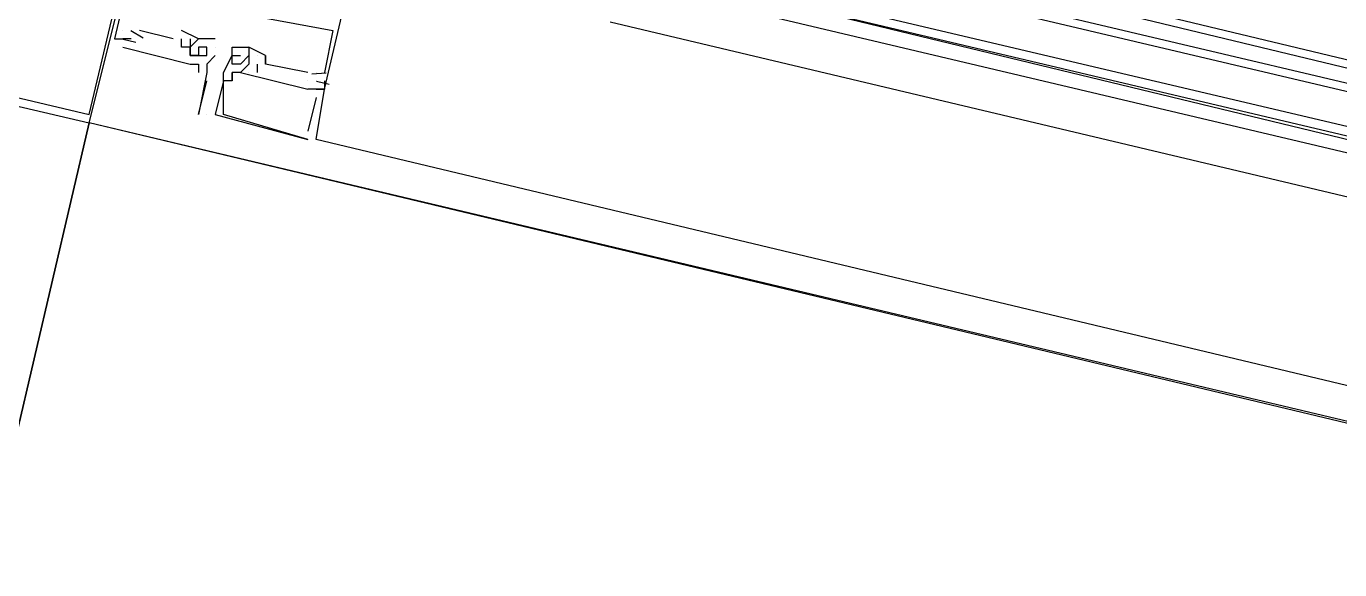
# Model space of a CAD drawing. Header units: feet. Extents: x -84 to 198, y -22 to 181.
# Drawn here: x 125.38 to 127.464, y 94.228 to 95.091 of the extents above; entities that cross this region are included whole.
import ezdxf

# ---------------------------------------------------------------- set-up
doc = ezdxf.new("R2010")
doc.units = ezdxf.units.FT
doc.layers.add('A-LINEA', color=7, linetype='CONTINUOUS')

msp = doc.modelspace()

# ---------------------------------------------------------------- linework, layer by layer
at = {"layer": 'A-LINEA'}
for p, q in [((126.3467, 95.3111), (128.8267, 94.7111)), ((126.3467, 95.2978), (128.8267, 94.6978)), ((126.3333, 95.2711), (128.8133, 94.6844)), ((126.3333, 95.2578), (128.8133, 94.6711)), ((125.5333, 95.0844), (125.5333, 95.0844)), ((125.5333, 95.0844), (125.5333, 95.0844)), ((125.5333, 95.0844), (125.5333, 95.0844)), ((125.5333, 95.0844), (125.5333, 95.0844)), ((125.5333, 95.0844), (125.5333, 95.0844)), ((125.5333, 95.0844), (125.5333, 95.0844)), ((125.5657, 95.0723), (125.5462, 95.0839)), ((125.5657, 95.0723), (125.5462, 95.0839)), ((125.5657, 95.0723), (125.5462, 95.0839)), ((125.5467, 95.0844), (125.5467, 95.0844)), ((125.5467, 95.0844), (125.5467, 95.0844)), ((125.5467, 95.0844), (125.5467, 95.0844)), ((125.6133, 95.0711), (125.56, 95.0844)), ((125.56, 95.0844), (125.56, 95.0844)), ((125.6133, 95.0711), (125.56, 95.0844)), ((125.56, 95.0844), (125.56, 95.0844)), ((125.6133, 95.0711), (125.56, 95.0844)), ((125.56, 95.0844), (125.56, 95.0844)), ((125.6267, 95.0844), (125.6267, 95.0844)), ((125.6267, 95.0844), (125.6267, 95.0844)), ((125.6267, 95.0844), (125.6267, 95.0844)), ((125.8667, 95.0844), (125.8667, 95.0844)), ((125.8667, 95.0844), (125.8667, 95.0844)), ((125.8667, 95.0844), (125.8667, 95.0844)), ((128.7733, 94.5111), (126.3067, 95.0978)), ((125.52, 95.0711), (125.52, 95.0711)), ((125.52, 95.0711), (125.52, 95.0711)), ((125.52, 95.0711), (125.52, 95.0711)), ((125.52, 95.0711), (125.52, 95.0711)), ((125.52, 95.0711), (125.52, 95.0711)), ((125.52, 95.0711), (125.52, 95.0711)), ((125.52, 95.0711), (125.52, 95.0711)), ((125.52, 95.0711), (125.52, 95.0711)), ((125.52, 95.0711), (125.52, 95.0711)), ((125.5333, 95.0711), (125.5333, 95.0711)), ((125.5467, 95.0711), (125.5333, 95.0711)), ((125.5333, 95.0711), (125.5333, 95.0711)), ((125.5333, 95.0711), (125.5333, 95.0711)), ((125.5333, 95.0711), (125.5333, 95.0711)), ((125.5467, 95.0711), (125.5333, 95.0711)), ((125.5333, 95.0711), (125.5333, 95.0711)), ((125.5333, 95.0711), (125.5333, 95.0711)), ((125.5333, 95.0711), (125.5333, 95.0711)), ((125.5467, 95.0711), (125.5333, 95.0711)), ((125.5333, 95.0711), (125.5333, 95.0711)), ((125.5333, 95.0711), (125.5333, 95.0711)), ((125.554, 95.0654), (125.534, 95.0702)), ((125.554, 95.0654), (125.534, 95.0702)), ((125.554, 95.0654), (125.534, 95.0702)), ((125.5467, 95.0711), (125.5467, 95.0711)), ((125.5467, 95.0711), (125.5467, 95.0711)), ((125.5467, 95.0711), (125.5467, 95.0711)), ((125.6133, 95.0711), (125.6133, 95.0711)), ((125.6133, 95.0711), (125.6133, 95.0711)), ((125.6133, 95.0711), (125.6133, 95.0711)), ((125.6267, 95.0711), (125.6267, 95.0711)), ((125.6267, 95.0711), (125.6267, 95.0711)), ((125.6267, 95.0711), (125.6267, 95.0711)), ((125.6267, 95.0711), (125.6267, 95.0711)), ((125.6267, 95.0711), (125.6267, 95.0711)), ((125.6267, 95.0711), (125.6267, 95.0711)), ((125.64, 95.0711), (125.64, 95.0711)), ((125.64, 95.0711), (125.64, 95.0711)), ((125.64, 95.0711), (125.64, 95.0711)), ((125.6533, 95.0711), (125.6533, 95.0711)), ((125.6533, 95.0711), (125.6533, 95.0711)), ((125.6533, 95.0711), (125.6533, 95.0711)), ((125.6533, 95.0711), (125.6533, 95.0711)), ((125.68, 95.0711), (125.68, 95.0711)), ((125.5333, 95.0578), (125.64, 95.0311)), ((125.5333, 95.0578), (125.5333, 95.0578)), ((125.5333, 95.0578), (125.64, 95.0311)), ((125.5333, 95.0578), (125.5333, 95.0578)), ((125.5333, 95.0578), (125.64, 95.0311)), ((125.5333, 95.0578), (125.5333, 95.0578)), ((125.6267, 95.0578), (125.6267, 95.0578)), ((125.6267, 95.0578), (125.6267, 95.0578)), ((125.6267, 95.0578), (125.6267, 95.0578)), ((125.64, 95.0578), (125.64, 95.0578)), ((125.64, 95.0578), (125.64, 95.0578)), ((125.64, 95.0578), (125.64, 95.0578)), ((125.64, 95.0578), (125.64, 95.0578)), ((125.64, 95.0578), (125.64, 95.0578)), ((125.64, 95.0578), (125.64, 95.0578)), ((125.64, 95.0578), (125.64, 95.0578)), ((125.64, 95.0578), (125.64, 95.0578)), ((125.64, 95.0578), (125.64, 95.0578)), ((125.64, 95.0444), (125.64, 95.0444)), ((125.64, 95.0444), (125.64, 95.0444)), ((125.64, 95.0444), (125.64, 95.0444)), ((125.64, 95.0444), (125.64, 95.0444)), ((125.64, 95.0444), (125.64, 95.0444)), ((125.64, 95.0444), (125.64, 95.0444)), ((125.64, 95.0444), (125.64, 95.0444)), ((125.64, 95.0444), (125.64, 95.0444)), ((125.64, 95.0444), (125.64, 95.0444)), ((125.64, 95.0444), (125.64, 95.0444)), ((125.64, 95.0444), (125.64, 95.0444)), ((125.64, 95.0444), (125.64, 95.0444)), ((125.6533, 95.0578), (125.6533, 95.0444)), ((125.6533, 95.0578), (125.6533, 95.0578)), ((125.6533, 95.0578), (125.6533, 95.0578)), ((125.6533, 95.0444), (125.6533, 95.0444)), ((125.6533, 95.0444), (125.6533, 95.0444)), ((125.6533, 95.0444), (125.6533, 95.0444)), ((125.6533, 95.0444), (125.6533, 95.0444)), ((125.6533, 95.0444), (125.6533, 95.0444)), ((125.6533, 95.0444), (125.6533, 95.0444)), ((125.6533, 95.0444), (125.6533, 95.0444)), ((125.6667, 95.0578), (125.6667, 95.0578)), ((125.6667, 95.0444), (125.6667, 95.0444)), ((125.68, 95.0578), (125.68, 95.0578)), ((125.68, 95.0578), (125.68, 95.0578)), ((125.68, 95.0444), (125.68, 95.0444)), ((125.7067, 95.0578), (125.7067, 95.0578)), ((125.7067, 95.0578), (125.7067, 95.0578)), ((125.7067, 95.0578), (125.7067, 95.0578)), ((125.7067, 95.0444), (125.7067, 95.0444)), ((125.7067, 95.0444), (125.7067, 95.0444)), ((125.7067, 95.0444), (125.7067, 95.0444)), ((125.7067, 95.0444), (125.7067, 95.0444)), ((125.7067, 95.0444), (125.7067, 95.0444)), ((125.7067, 95.0444), (125.7067, 95.0444)), ((125.72, 95.0444), (125.72, 95.0444)), ((125.72, 95.0444), (125.72, 95.0444)), ((125.72, 95.0444), (125.72, 95.0444)), ((125.7333, 95.0578), (125.7333, 95.0578)), ((125.7333, 95.0578), (125.7333, 95.0578)), ((125.7333, 95.0578), (125.7333, 95.0578)), ((125.7333, 95.0578), (125.7333, 95.0578)), ((125.7333, 95.0578), (125.7333, 95.0578)), ((125.7333, 95.0578), (125.7333, 95.0578)), ((125.7333, 95.0444), (125.7333, 95.0444)), ((125.7333, 95.0444), (125.7333, 95.0444)), ((125.7333, 95.0444), (125.7333, 95.0444)), ((125.7333, 95.0444), (125.7333, 95.0444)), ((125.7333, 95.0444), (125.7333, 95.0444)), ((125.7333, 95.0444), (125.7333, 95.0444)), ((125.7333, 95.0444), (125.7333, 95.0444)), ((125.7333, 95.0444), (125.7333, 95.0444)), ((125.7333, 95.0444), (125.7333, 95.0444)), ((125.7467, 95.0444), (125.7467, 95.0444)), ((125.7467, 95.0444), (125.7467, 95.0444)), ((125.7467, 95.0444), (125.7467, 95.0444)), ((125.7467, 95.0444), (125.7467, 95.0444)), ((125.7467, 95.0444), (125.7467, 95.0444)), ((125.7467, 95.0444), (125.7467, 95.0444)), ((125.76, 95.0444), (125.76, 95.0311)), ((125.76, 95.0444), (125.76, 95.0444)), ((125.76, 95.0444), (125.76, 95.0444)), ((125.76, 95.0444), (125.76, 95.0311)), ((125.76, 95.0444), (125.76, 95.0444)), ((125.76, 95.0444), (125.76, 95.0444)), ((125.76, 95.0444), (125.76, 95.0311)), ((125.76, 95.0444), (125.76, 95.0444)), ((125.76, 95.0444), (125.76, 95.0444)), ((125.64, 95.0311), (125.64, 95.0311)), ((125.64, 95.0311), (125.64, 95.0311)), ((125.64, 95.0311), (125.64, 95.0311)), ((125.64, 95.0311), (125.64, 95.0311)), ((125.6533, 95.0311), (125.6533, 95.0311)), ((125.6533, 95.0311), (125.6533, 95.0311)), ((125.6533, 95.0178), (125.6533, 95.0178)), ((125.6667, 95.0311), (125.6667, 95.0311)), ((125.6667, 95.0178), (125.6667, 95.0178)), ((125.6933, 95.0178), (125.6933, 95.0178)), ((125.6933, 95.0178), (125.6933, 95.0178)), ((125.6933, 95.0178), (125.6933, 95.0178)), ((125.6933, 95.0178), (125.6933, 95.0178)), ((125.6933, 95.0178), (125.6933, 95.0178)), ((125.6933, 95.0178), (125.6933, 95.0178)), ((125.7067, 95.0311), (125.7067, 95.0311)), ((125.7067, 95.0311), (125.7067, 95.0311)), ((125.7067, 95.0311), (125.7067, 95.0311)), ((125.7067, 95.0178), (125.7067, 95.0178)), ((125.7067, 95.0178), (125.7067, 95.0178)), ((125.7067, 95.0178), (125.7067, 95.0178)), ((125.7067, 95.0178), (125.7067, 95.0178)), ((125.7067, 95.0178), (125.7067, 95.0178)), ((125.7067, 95.0178), (125.7067, 95.0178)), ((125.7333, 95.0311), (125.72, 95.0178)), ((125.72, 95.0311), (125.72, 95.0311)), ((125.7333, 95.0311), (125.72, 95.0178)), ((125.72, 95.0311), (125.72, 95.0311)), ((125.7333, 95.0311), (125.72, 95.0178)), ((125.72, 95.0311), (125.72, 95.0311)), ((125.72, 95.0178), (125.8267, 94.9911)), ((125.72, 95.0178), (125.72, 95.0178)), ((125.72, 95.0178), (125.72, 95.0178)), ((125.72, 95.0178), (125.8267, 94.9911)), ((125.72, 95.0178), (125.72, 95.0178)), ((125.72, 95.0178), (125.72, 95.0178)), ((125.72, 95.0178), (125.8267, 94.9911)), ((125.72, 95.0178), (125.72, 95.0178)), ((125.72, 95.0178), (125.72, 95.0178)), ((125.7333, 95.0311), (125.7333, 95.0311)), ((125.7333, 95.0311), (125.7333, 95.0311)), ((125.7333, 95.0311), (125.7333, 95.0311)), ((125.7333, 95.0311), (125.7333, 95.0311)), ((125.7333, 95.0311), (125.7333, 95.0311)), ((125.7333, 95.0311), (125.7333, 95.0311)), ((125.7333, 95.0178), (125.7333, 95.0178)), ((125.7333, 95.0178), (125.7333, 95.0178)), ((125.7333, 95.0178), (125.7333, 95.0178)), ((125.7467, 95.0311), (125.7467, 95.0311)), ((125.7467, 95.0311), (125.7467, 95.0311)), ((125.7467, 95.0311), (125.7467, 95.0311)), ((125.7467, 95.0311), (125.7467, 95.0311)), ((125.7467, 95.0311), (125.7467, 95.0311)), ((125.7467, 95.0311), (125.7467, 95.0311)), ((125.7467, 95.0178), (125.7467, 95.0178)), ((125.7467, 95.0178), (125.7467, 95.0178)), ((125.7467, 95.0178), (125.7467, 95.0178)), ((125.8267, 95.0178), (125.76, 95.0311)), ((125.76, 95.0311), (125.76, 95.0311)), ((125.76, 95.0311), (125.76, 95.0311)), ((125.8267, 95.0178), (125.76, 95.0311)), ((125.76, 95.0311), (125.76, 95.0311)), ((125.76, 95.0311), (125.76, 95.0311)), ((125.8267, 95.0178), (125.76, 95.0311)), ((125.76, 95.0311), (125.76, 95.0311)), ((125.76, 95.0311), (125.76, 95.0311)), ((125.8267, 95.0178), (125.8267, 95.0178)), ((125.8267, 95.0178), (125.8267, 95.0178)), ((125.8267, 95.0178), (125.8267, 95.0178)), ((125.84, 95.0178), (125.84, 95.0178)), ((125.84, 95.0178), (125.84, 95.0178)), ((125.84, 95.0178), (125.84, 95.0178)), ((125.84, 95.0178), (125.84, 95.0178)), ((125.84, 95.0178), (125.84, 95.0178)), ((125.84, 95.0178), (125.84, 95.0178)), ((125.8533, 95.0178), (125.8533, 95.0178)), ((125.8533, 95.0178), (125.8533, 95.0178)), ((125.8533, 95.0178), (125.8533, 95.0178)), ((125.6667, 95.0044), (125.6667, 95.0044)), ((125.6933, 95.0044), (125.6933, 95.0044)), ((125.6933, 95.0044), (125.6933, 95.0044)), ((125.6933, 95.0044), (125.6933, 95.0044)), ((125.6933, 95.0044), (125.6933, 95.0044)), ((125.6933, 95.0044), (125.6933, 95.0044)), ((125.6933, 95.0044), (125.6933, 95.0044)), ((125.6933, 95.0044), (125.6933, 95.0044)), ((125.6933, 95.0044), (125.6933, 95.0044)), ((125.6933, 95.0044), (125.6933, 95.0044)), ((125.7067, 95.0044), (125.7067, 95.0044)), ((125.7067, 95.0044), (125.7067, 95.0044)), ((125.7067, 95.0044), (125.7067, 95.0044)), ((125.7067, 95.0044), (125.7067, 95.0044)), ((125.7067, 95.0044), (125.7067, 95.0044)), ((125.7067, 95.0044), (125.7067, 95.0044)), ((125.8267, 95.0044), (125.8267, 95.0044)), ((125.8267, 95.0044), (125.8267, 95.0044)), ((125.8267, 95.0044), (125.8267, 95.0044)), ((125.8267, 95.0044), (125.8267, 95.0044)), ((125.8267, 95.0044), (125.8267, 95.0044)), ((125.8267, 95.0044), (125.8267, 95.0044)), ((125.8558, 95.0165), (125.8332, 95.0149)), ((125.8558, 95.0165), (125.8332, 95.0149)), ((125.8558, 95.0165), (125.8332, 95.0149)), ((125.84, 95.0044), (125.84, 95.0044)), ((125.84, 95.0044), (125.84, 95.0044)), ((125.84, 95.0044), (125.84, 95.0044)), ((125.84, 95.0044), (125.84, 95.0044)), ((125.84, 95.0044), (125.84, 95.0044)), ((125.84, 95.0044), (125.84, 95.0044)), ((125.8606, 94.9988), (125.8406, 95.0035)), ((125.8606, 94.9988), (125.8406, 95.0035)), ((125.8606, 94.9988), (125.8406, 95.0035)), ((125.8533, 95.0044), (125.8533, 95.0044)), ((125.8533, 95.0044), (125.8533, 95.0044)), ((125.8533, 95.0044), (125.8533, 95.0044)), ((125.8267, 94.9911), (125.8267, 94.9911)), ((125.8267, 94.9911), (125.8267, 94.9911)), ((125.8267, 94.9911), (125.8267, 94.9911)), ((125.8267, 94.9911), (125.8267, 94.9911)), ((125.8267, 94.9911), (125.8267, 94.9911)), ((125.8267, 94.9911), (125.8267, 94.9911)), ((125.84, 94.9911), (125.84, 94.9911)), ((125.84, 94.9911), (125.84, 94.9911)), ((125.84, 94.9911), (125.84, 94.9911)), ((125.84, 94.9911), (125.84, 94.9911)), ((125.84, 94.9911), (125.84, 94.9911)), ((125.84, 94.9911), (125.84, 94.9911)), ((125.84, 94.9911), (125.84, 94.9911)), ((125.84, 94.9911), (125.84, 94.9911)), ((125.84, 94.9911), (125.84, 94.9911)), ((125.84, 94.9778), (125.84, 94.9778)), ((125.84, 94.9778), (125.84, 94.9778)), ((125.84, 94.9778), (125.84, 94.9778)), ((125.8533, 94.9911), (125.8533, 94.9911)), ((125.8533, 94.9911), (125.8533, 94.9911)), ((125.8533, 94.9911), (125.8533, 94.9911)), ((125.8533, 94.9911), (125.8533, 94.9911)), ((125.8533, 94.9911), (125.8533, 94.9911)), ((125.8533, 94.9911), (125.8533, 94.9911)), ((125.8533, 94.9911), (125.8533, 94.9911)), ((125.8533, 94.9911), (125.8533, 94.9911)), ((125.8533, 94.9911), (125.8533, 94.9911)), ((124.7867, 91.9644), (125.48, 94.9378)), ((132.9467, 93.1644), (125.48, 94.9378)), ((125.6533, 94.9511), (125.6533, 94.9511)), ((125.6667, 94.9511), (125.6667, 94.9511)), ((125.68, 94.9511), (125.68, 94.9511)), ((125.68, 94.9511), (125.68, 94.9511)), ((125.68, 94.9511), (125.68, 94.9511)), ((125.6933, 94.9511), (125.6933, 94.9511)), ((125.6933, 94.9511), (125.6933, 94.9511)), ((125.6933, 94.9511), (125.6933, 94.9511)), ((125.8267, 94.9244), (125.8267, 94.9244)), ((125.8267, 94.9244), (125.8267, 94.9244)), ((125.8267, 94.9244), (125.8267, 94.9244)), ((125.8267, 94.9111), (125.8267, 94.9111)), ((125.8267, 94.9111), (125.8267, 94.9111)), ((125.8267, 94.9111), (125.8267, 94.9111)), ((125.8267, 94.9111), (125.8267, 94.9111)), ((125.8267, 94.9111), (125.8267, 94.9111)), ((125.8267, 94.9111), (125.8267, 94.9111)), ((125.84, 94.9111), (125.84, 94.9111)), ((131.8133, 93.4844), (125.84, 94.9111)), ((125.84, 94.9111), (125.84, 94.9111)), ((125.84, 94.9111), (125.84, 94.9111))]:
    msp.add_line(p, q, dxfattribs=at)
for points in [[(137.56, 101.5111), (135.7467, 97.9511), (132.9467, 93.1644), (129.2133, 94.0444), (125.48, 94.9378), (124.7867, 91.9644), (124.4, 90.3378), (124.08, 90.4178), (123.04, 90.6578), (121.7867, 90.9511), (118.2, 75.6978), (129.9467, 72.9244)], [(124.68, 95.1244), (125.48, 94.9378), (125.68, 95.7378), (124.8667, 95.9378), (124.68, 95.1244)], [(124.6933, 95.1378), (125.48, 94.9511), (125.6667, 95.7378), (124.88, 95.9244), (124.6933, 95.1378)], [(125.8267, 95.6978), (125.8267, 95.6844), (125.8267, 95.7111), (125.68, 95.7511), (125.52, 95.0711), (125.5333, 95.0711)], [(125.8267, 95.6978), (125.8267, 95.6844), (125.8267, 95.7111), (125.68, 95.7511), (125.52, 95.0711), (125.5333, 95.0711)], [(125.8267, 95.6978), (125.8267, 95.6844), (125.8267, 95.7111), (125.68, 95.7511), (125.52, 95.0711), (125.5333, 95.0711)], [(125.8533, 95.0044), (125.8533, 94.9911), (125.84, 94.9911), (125.8533, 94.9911), (126.0133, 95.6711), (125.8667, 95.6978)], [(125.8533, 95.0044), (125.8533, 94.9911), (125.84, 94.9911), (125.8533, 94.9911), (126.0133, 95.6711), (125.8667, 95.6978)], [(125.8533, 95.0044), (125.8533, 94.9911), (125.84, 94.9911), (125.8533, 94.9911), (126.0133, 95.6711), (125.8667, 95.6978)], [(126.32, 95.1644), (128.8533, 94.5644), (128.8533, 94.5778), (126.32, 95.1911), (128.8533, 94.5911), (128.8667, 94.5911), (128.8667, 94.6044), (126.32, 95.2044)], [(125.72, 95.1244), (125.72, 95.1111), (125.8667, 95.0844), (125.8533, 95.0178)], [(125.72, 95.1244), (125.72, 95.1111), (125.8667, 95.0844), (125.8533, 95.0178)], [(125.72, 95.1244), (125.72, 95.1111), (125.8667, 95.0844), (125.8533, 95.0178)], [(125.64, 95.0711), (125.64, 95.0578), (125.6533, 95.0711), (125.6267, 95.0844)], [(125.64, 95.0711), (125.64, 95.0578), (125.6533, 95.0711), (125.6267, 95.0844)], [(125.64, 95.0711), (125.64, 95.0578), (125.6533, 95.0711), (125.6267, 95.0844)], [(125.64, 95.0578), (125.6267, 95.0578), (125.6267, 95.0711)], [(125.64, 95.0578), (125.6267, 95.0578), (125.6267, 95.0711)], [(125.64, 95.0578), (125.6267, 95.0578), (125.6267, 95.0711)], [(125.68, 95.0711), (125.6533, 95.0711), (125.6533, 95.0711), (125.6533, 95.0711), (125.6533, 95.0711)], [(125.64, 95.0444), (125.64, 95.0578), (125.64, 95.0444), (125.6533, 95.0444)], [(125.64, 95.0444), (125.64, 95.0578), (125.64, 95.0444), (125.6533, 95.0444)], [(125.64, 95.0444), (125.64, 95.0578), (125.64, 95.0444), (125.6533, 95.0444)], [(125.64, 95.0444), (125.64, 95.0444), (125.64, 95.0444)], [(125.6533, 95.0444), (125.64, 95.0444), (125.6533, 95.0444)], [(125.68, 95.0444), (125.6667, 95.0311), (125.6667, 95.0178), (125.6533, 94.9511), (125.6533, 94.9511), (125.6667, 95.0044)], [(125.6933, 95.0178), (125.7067, 95.0444), (125.7067, 95.0578), (125.7333, 95.0578), (125.7333, 95.0444), (125.7333, 95.0444), (125.7333, 95.0444), (125.7333, 95.0444), (125.7333, 95.0311), (125.7333, 95.0311), (125.72, 95.0178), (125.7067, 95.0178), (125.7067, 95.0178), (125.7067, 95.0044), (125.6933, 95.0044), (125.6933, 95.0178)], [(125.6933, 95.0178), (125.7067, 95.0444), (125.7067, 95.0578), (125.7333, 95.0578), (125.7333, 95.0444), (125.7333, 95.0444), (125.7333, 95.0444), (125.7333, 95.0444), (125.7333, 95.0311), (125.7333, 95.0311), (125.72, 95.0178), (125.7067, 95.0178), (125.7067, 95.0178), (125.7067, 95.0044), (125.6933, 95.0044), (125.6933, 95.0178)], [(125.6933, 95.0178), (125.7067, 95.0444), (125.7067, 95.0578), (125.7333, 95.0578), (125.7333, 95.0444), (125.7333, 95.0444), (125.7333, 95.0444), (125.7333, 95.0444), (125.7333, 95.0311), (125.7333, 95.0311), (125.72, 95.0178), (125.7067, 95.0178), (125.7067, 95.0178), (125.7067, 95.0044), (125.6933, 95.0044), (125.6933, 95.0178)], [(125.7333, 95.0444), (125.72, 95.0311), (125.7067, 95.0311), (125.7067, 95.0444), (125.72, 95.0444)], [(125.7333, 95.0444), (125.72, 95.0311), (125.7067, 95.0311), (125.7067, 95.0444), (125.72, 95.0444)], [(125.7333, 95.0444), (125.72, 95.0311), (125.7067, 95.0311), (125.7067, 95.0444), (125.72, 95.0444)], [(125.76, 95.0311), (125.76, 95.0444), (125.7333, 95.0578), (125.7333, 95.0444), (125.7333, 95.0444)], [(125.76, 95.0311), (125.76, 95.0444), (125.7333, 95.0578), (125.7333, 95.0444), (125.7333, 95.0444)], [(125.76, 95.0311), (125.76, 95.0444), (125.7333, 95.0578), (125.7333, 95.0444), (125.7333, 95.0444)], [(125.64, 95.0311), (125.6533, 95.0311), (125.6533, 95.0311)], [(125.6533, 95.0311), (125.6533, 95.0178), (125.6533, 95.0178), (125.6533, 95.0178), (125.6533, 95.0178)], [(125.7067, 95.0044), (125.7067, 95.0044), (125.7067, 95.0044), (125.7067, 95.0044), (125.7067, 95.0178)], [(125.7067, 95.0044), (125.7067, 95.0044), (125.7067, 95.0044), (125.7067, 95.0044), (125.7067, 95.0178)], [(125.7067, 95.0044), (125.7067, 95.0044), (125.7067, 95.0044), (125.7067, 95.0044), (125.7067, 95.0178)], [(125.7467, 95.0311), (125.7467, 95.0311), (125.7467, 95.0178)], [(125.7467, 95.0311), (125.7467, 95.0311), (125.7467, 95.0178)], [(125.7467, 95.0311), (125.7467, 95.0311), (125.7467, 95.0178)], [(125.6933, 95.0044), (125.68, 94.9511), (125.8267, 94.9111), (125.8267, 94.9111)], [(125.6933, 95.0044), (125.68, 94.9511), (125.8267, 94.9111), (125.8267, 94.9111)], [(125.6933, 95.0044), (125.68, 94.9511), (125.8267, 94.9111), (125.8267, 94.9111)], [(125.8267, 94.9111), (125.6933, 94.9511), (125.6933, 94.9511), (125.6933, 95.0044)], [(125.8267, 94.9111), (125.6933, 94.9511), (125.6933, 94.9511), (125.6933, 95.0044)], [(125.8267, 94.9111), (125.6933, 94.9511), (125.6933, 94.9511), (125.6933, 95.0044)], [(125.84, 94.9911), (125.84, 94.9911), (125.8267, 94.9911)], [(125.84, 94.9911), (125.84, 94.9911), (125.8267, 94.9911)], [(125.84, 94.9911), (125.84, 94.9911), (125.8267, 94.9911)], [(125.84, 94.9778), (125.8267, 94.9244), (125.8267, 94.9244)], [(125.84, 94.9778), (125.8267, 94.9244), (125.8267, 94.9244)], [(125.84, 94.9778), (125.8267, 94.9244), (125.8267, 94.9244)], [(125.84, 94.9111), (125.8533, 94.9911), (125.84, 94.9911)], [(125.84, 94.9111), (125.8533, 94.9911), (125.84, 94.9911)], [(125.84, 94.9111), (125.8533, 94.9911), (125.84, 94.9911)]]:
    msp.add_lwpolyline(points, dxfattribs=at)
msp.add_lwpolyline([(125.6533, 95.0444), (125.6667, 95.0444), (125.6667, 95.0578), (125.6533, 95.0578)], close=True, dxfattribs=at)

doc.saveas('drawing.dxf')
